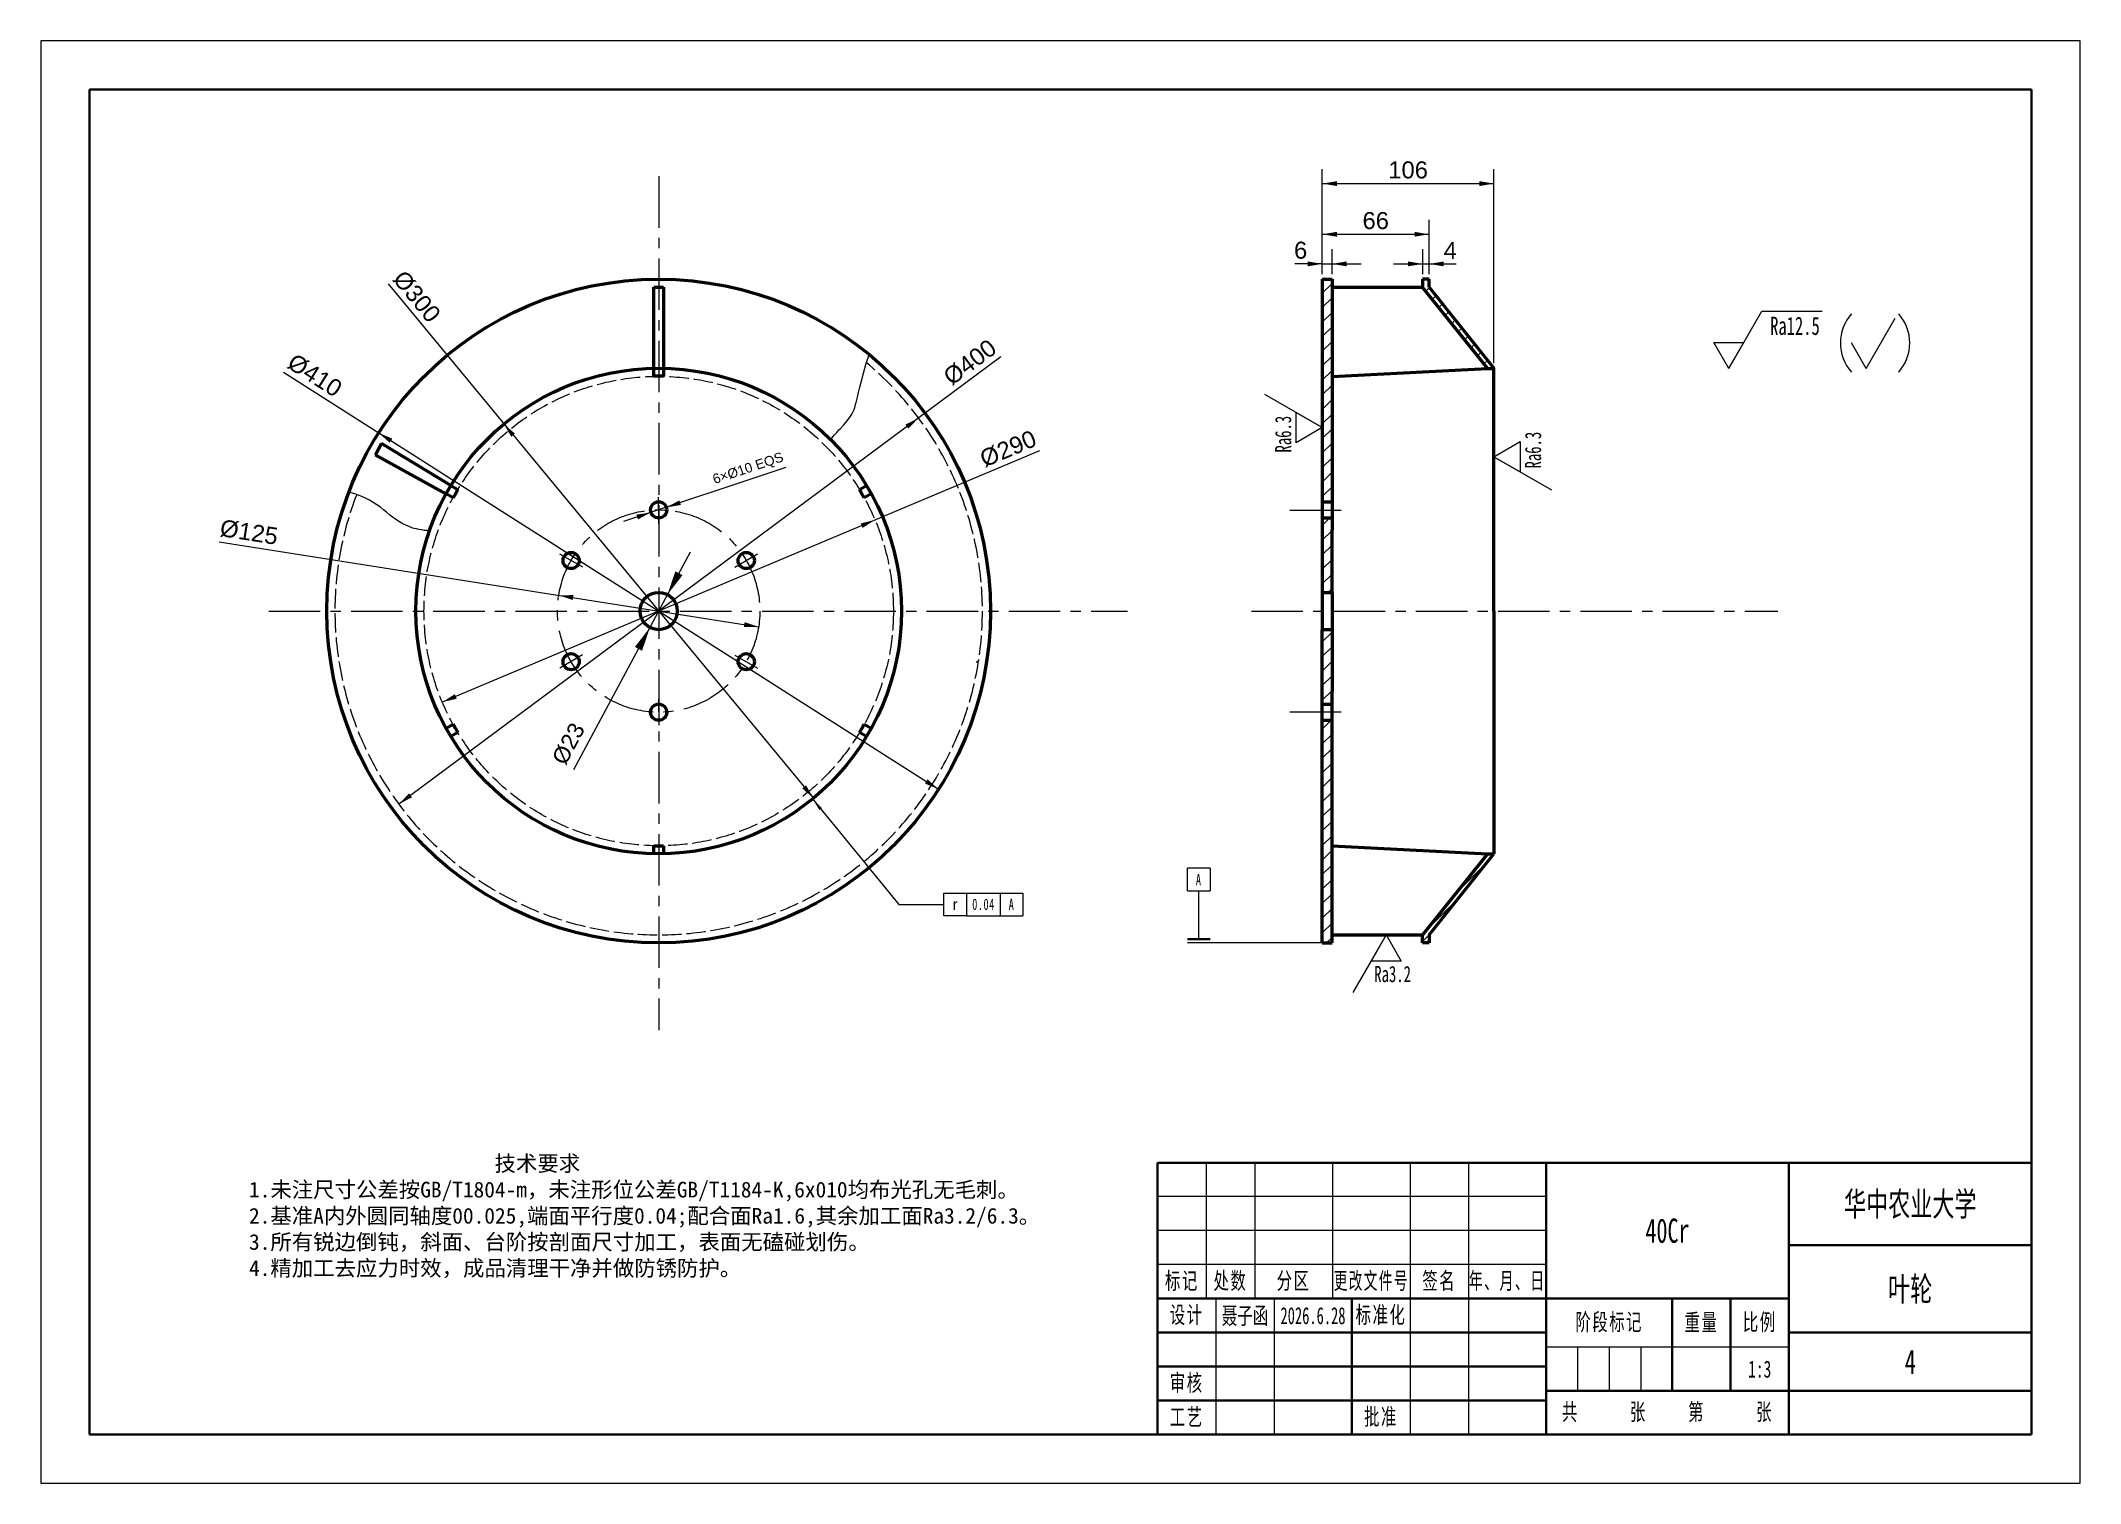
# Model space of a CAD drawing. Header units: millimetres. Extents: x 393 to 1653, y -98 to 793.
import ezdxf
from ezdxf.enums import TextEntityAlignment as Align

# ---------------------------------------------------------------- set-up
doc = ezdxf.new("R2010")
doc.units = ezdxf.units.MM
doc.linetypes.add('ACAD_ISO02W100', pattern=[15, 12, -3])
doc.linetypes.add('CENTER', pattern=[50.8, 31.75, -6.35, 6.35, -6.35])
doc.layers.get('0').update_dxf_attribs({"lineweight": 18})
for name, color, linetype, lineweight in [('剖面线层', 4, 'Continuous', 18), ('尺寸线层', 3, 'Continuous', 18), ('点划线', 1, 'CENTER', 18), ('粗实线', 7, 'Continuous', 50), ('粗实线层', 7, 'Continuous', 35), ('细实线层', 7, 'Continuous', 18), ('虚线', 2, 'ACAD_ISO02W100', 18)]:
    doc.layers.add(name, color=color, linetype=linetype, lineweight=lineweight)
doc.styles.get("Standard").update_dxf_attribs({"font": ''})
doc.styles.add('工程图文字', font='')
doc.styles.add('标准', font='', dxfattribs={"width": 0.667})
doc.styles.get('Standard').set_extended_font_data('arial')
doc.styles.get('工程图文字').set_extended_font_data('宋体')
doc.styles.get('标准').set_extended_font_data('宋体')
doc.dimstyles.new('工程图样式', dxfattribs={"dimscale": 5, "dimtxt": 3.5, "dimasz": 3, "dimexe": 3, "dimexo": 1, "dimgap": 1, "dimtad": 1, "dimdsep": 46, "dimtxsty": 'Standard', "dimcen": 1.5, "dimdle": 6, "dimaunit": 1, "dimadec": 0, "dimazin": 0, "dimtfac": 1, "dimtmove": 0, "dimatfit": 3, "dimfxl": 1, "dimtolj": 1, "dimarcsym": 0})
doc.dimstyles.new('角度标注', dxfattribs={"dimscale": 3, "dimtxt": 3.5, "dimasz": 3, "dimexe": 3, "dimexo": 1, "dimgap": 1, "dimtad": 1, "dimtih": 1, "dimtoh": 1, "dimdsep": 46, "dimtxsty": 'Standard', "dimcen": 1.5, "dimdle": 6, "dimaunit": 1, "dimadec": 0, "dimazin": 0, "dimtfac": 1, "dimtmove": 0, "dimatfit": 3, "dimfxl": 1, "dimtolj": 1, "dimarcsym": 0})
pattern_1 = [(45, (0, 0), (-4.490128, 4.490128), [])]

# ---------------------------------------------------------------- blocks, each defined once
blk = doc.blocks.new('*X4')
at = {"layer": '粗实线'}
for p, q in [((-3, -2.5), (-3, 2.5)), ((3, 2.5), (3, -2.5)), ((0, -2.5), (-3, -2.5)), ((3, -2.5), (0, -2.5))]:
    blk.add_line(p, q, dxfattribs=at)
blk = doc.blocks.new('*X3')
at = {"layer": '粗实线'}
blk.add_blockref('*X4', (0, 0), dxfattribs=at)
blk = doc.blocks.new('*X2')
at = {"color": 0, "linetype": 'ByBlock', "lineweight": -2}
blk.add_blockref('*X3', (0, 147.5), dxfattribs=at)
for p, rotation in [((-127.7, 73.7), 59.99999999999999), ((127.7, 73.7), 299.9999999999999), ((-127.7, -73.7), 120), ((127.7, -73.7), 239.9999999999999), ((0, -147.5), 180)]:
    blk.add_blockref('*X3', p, dxfattribs=dict(at, rotation=rotation))
blk = doc.blocks.new('*X7')
at = {"layer": '粗实线'}
blk.add_circle((0, 0), 5, dxfattribs=at)
blk = doc.blocks.new('*X6')
at = {"layer": '粗实线'}
blk.add_blockref('*X7', (0, 0), dxfattribs=at)
blk = doc.blocks.new('*X5')
at = {"color": 0, "linetype": 'ByBlock', "lineweight": -2}
blk.add_blockref('*X6', (0, 62.5), dxfattribs=at)
for p, rotation in [((-54.1, 31.2), 60.00000000000001), ((54.1, 31.2), 299.9999999999999), ((-54.1, -31.3), 120), ((54.1, -31.3), 239.9999999999999), ((0, -62.5), 180)]:
    blk.add_blockref('*X6', p, dxfattribs=dict(at, rotation=rotation))
blk = doc.blocks.new('*X10')
at = {"layer": '点划线'}
blk.add_line((-7, -4.1), (7, 4.1), dxfattribs=at)
blk = doc.blocks.new('*X9')
at = {"layer": '点划线'}
blk.add_blockref('*X10', (0, 0), dxfattribs=at)
blk = doc.blocks.new('*X8')
at = {"color": 0, "linetype": 'ByBlock', "lineweight": -2}
for p, rotation in [((0, 62.3), 59.99999999999999), ((-54, 31.2), 120), ((54, -31.2), 299.9999999999999), ((-54, -31.2), 180), ((0, -62.3), 239.9999999999999)]:
    blk.add_blockref('*X9', p, dxfattribs=dict(at, rotation=rotation))
blk.add_blockref('*X9', (54, 31.2), dxfattribs=at)
blk = doc.blocks.new('$CAXA_FRAME_13B17AC1$')
at = {"layer": '粗实线层'}
for p, q in [((-200, 138.5), (-200, -138.5)), ((200, 138.5), (-200, 138.5)), ((200, -138.5), (200, 138.5)), ((-200, -138.5), (200, -138.5))]:
    blk.add_line(p, q, dxfattribs=at)
at = {"layer": '细实线层'}
for p, q in [((210, 148.5), (-210, 148.5)), ((-210, 148.5), (-210, -148.5)), ((210, -148.5), (210, 148.5)), ((-210, -148.5), (210, -148.5))]:
    blk.add_line(p, q, dxfattribs=at)
blk = doc.blocks.new('$CAXA_TITLE_151E506F$')
at = {"layer": '粗实线层'}
for p, q in [((0, 56), (-180, 56)), ((-180, 56), (-180, 0)), ((-100, 56), (-100, 0)), ((-50, 56), (-50, 0)), ((0, 0), (0, 56)), ((0, 39), (-50, 39)), ((-50, 28), (-180, 28)), ((-140, 28), (-140, 0)), ((-74, 28), (-74, 9)), ((-62, 28), (-62, 9)), ((-100, 21), (-180, 21)), ((0, 21), (-50, 21)), ((-100, 14), (-180, 14)), ((0, 9), (-100, 9)), ((-100, 7), (-180, 7)), ((0, 0), (-180, 0))]:
    blk.add_line(p, q, dxfattribs=at)
at = {"layer": '细实线层'}
for p, q in [((-170, 56), (-170, 28)), ((-160, 56), (-160, 28)), ((-144, 56), (-144, 28)), ((-128, 56), (-128, 0)), ((-116, 56), (-116, 0)), ((-100, 49), (-180, 49)), ((-100, 42), (-180, 42)), ((-100, 35), (-180, 35)), ((-168, 28), (-168, 0)), ((-156, 28), (-156, 0)), ((-50, 18), (-100, 18)), ((-93.5, 18), (-93.5, 9)), ((-87, 18), (-87, 9)), ((-80.5, 18), (-80.5, 9))]:
    blk.add_line(p, q, dxfattribs=at)
at = {"layer": '尺寸线层', "attachment_point": 5, "line_spacing_factor": 0.963108, "style": '标准'}
for s, insert, char_height, width in [('\\T1.1;标记', (-175, 31.5), 3.481, 18), ('\\T1.1;处数', (-165, 31.5), 3.481, 18), ('\\T1.1;分区', (-152, 31.5), 3.481, 30), ('\\T1.1;{\\W0.592404;更改文件号}', (-136, 31.5), 3.4806, 30), ('\\T1.1;签名', (-122, 31.5), 3.481, 22), ('\\T1.1;{\\W0.605422;年、月、日}', (-108, 31.5), 3.4806, 30), ('\\T1.1;设计', (-174, 24.5), 3.481, 22), ('\\T1.1;标准化', (-134, 24.5), 3.481, 22), ('\\T1.1;阶段标记', (-87, 23), 3.481, 50), ('\\T1.1;重量', (-68, 23), 3.481, 22), ('\\T1.1;比例', (-56, 23), 3.481, 22), ('\\T1.1;审核', (-174, 10.5), 3.481, 22), ('\\T1.1;工艺', (-174, 3.5), 3.481, 22), ('\\T1.1;批准', (-134, 3.5), 3.481, 22), ('\\T1.1;共', (-95, 4.5), 3.481, 8), ('\\T1.1;张', (-81, 4.5), 3.481, 8), ('\\T1.1;第', (-69, 4.5), 3.481, 8), ('\\T1.1;张', (-55, 4.5), 3.481, 8)]:
    blk.add_mtext(s, dxfattribs=dict(at, insert=insert, char_height=char_height, width=width))
at = {"layer": '尺寸线层', "style": '标准'}
for tag, height, width, p in [('标记C', 3.63, 0.664996, (-175, 52.5)), ('处数C', 3.63, 0.664996, (-165, 52.5)), ('分区C', 3.63, 0.667, (-152, 52.5)), ('更改文件号C', 3.63, 0.498314, (-136, 52.5)), ('更改签名C', 3.63, 0.447537, (-122, 52.5)), ('更改日期C', 3.63, 0.610278, (-108, 52.5)), ('单位名称', 5.19, 0.667, (-25, 47.5)), ('标记B', 3.63, 0.664996, (-175, 45.5)), ('处数B', 3.63, 0.664996, (-165, 45.5)), ('分区B', 3.63, 0.667, (-152, 45.5)), ('更改文件号B', 3.63, 0.498314, (-136, 45.5)), ('更改签名B', 3.63, 0.447537, (-122, 45.5)), ('更改日期B', 3.63, 0.610278, (-108, 45.5)), ('材料名称', 5.19, 0.667, (-75, 42)), ('标记A', 3.63, 0.664996, (-175, 38.5)), ('处数A', 3.63, 0.664996, (-165, 38.5)), ('分区A', 3.63, 0.667, (-152, 38.5)), ('更改文件号A', 3.63, 0.498314, (-136, 38.5)), ('更改签名A', 3.63, 0.447537, (-122, 38.5)), ('更改日期A', 3.63, 0.610278, (-108, 38.5)), ('图纸名称', 5.19, 0.667, (-25, 30)), ('设计', 3.63, 0.667, (-162, 24.5)), ('设计日期', 3.63, 0.667, (-148, 24.5)), ('标准化', 3.63, 0.667, (-122, 24.5)), ('标准化日期', 3.63, 0.554163, (-108, 24.5)), ('图纸编号', 5.19, 0.667, (-25, 15)), ('审核', 3.63, 0.667, (-162, 10.5)), ('审核日期', 3.63, 0.667, (-148, 10.5)), ('阶段标记S', 3.63, 0.223769, (-96.75, 13.5)), ('阶段标记A', 3.63, 0.223769, (-90.25, 13.5)), ('阶段标记B', 3.63, 0.223769, (-83.75, 13.5)), ('阶段标记C', 3.63, 0.223769, (-77.25, 13.5)), ('重量', 3.63, 0.667, (-68, 13.5)), ('图纸比例', 3.63, 0.510551, (-56, 13.5)), ('工艺', 3.63, 0.667, (-162, 3.5)), ('工艺日期', 3.63, 0.667, (-148, 3.5)), ('批准', 3.63, 0.667, (-122, 3.5)), ('批准日期', 3.63, 0.667, (-108, 3.5)), ('页数', 3.63, 0.667, (-88, 4.5)), ('页码', 3.63, 0.667, (-62, 4.5)), ('投影符号', 3.63, 0.667, (-25, 4.5))]:
    blk.add_attdef(tag, text='', height=height, dxfattribs=dict(at, width=width)).set_placement(p, align=Align.MIDDLE_CENTER)
blk = doc.blocks.new('*X13')
at = {"layer": '尺寸线层', "linetype": 'Continuous'}
for points in [[(601.7, 550.5), (610.1, 547), (608.5, 544.4)], [(947.6, 330.4), (940.8, 336.5), (939.2, 333.9)]]:
    blk.add_hatch(color=0, dxfattribs=at).paths.add_polyline_path(points, flags=0)
at = {"layer": '尺寸线层', "color": 0, "linetype": 'Continuous'}
blk.add_line((542.9, 588), (947.6, 330.4), dxfattribs=at)
at = {"layer": '尺寸线层', "color": 0, "insert": (562.2, 586), "char_height": 10.5, "width": 69.178, "attachment_point": 5, "rotation": 327.5233}
blk.add_mtext('%%C410', dxfattribs=at)
blk = doc.blocks.new('_CAXARROW')
blk.add_hatch(color=0).paths.add_polyline_path([(0, 0), (-1, 0.125), (-1, -0.125)], flags=0)
blk = doc.blocks.new('*X15')
at = {"layer": '尺寸线层', "linetype": 'Continuous'}
for points in [[(679.1, 556), (685.9, 550), (683.6, 548.1)], [(870.3, 324.9), (865.7, 332.8), (863.4, 330.9)]]:
    blk.add_hatch(color=0, dxfattribs=at).paths.add_polyline_path(points, flags=0)
at = {"layer": '尺寸线层', "color": 0, "linetype": 'Continuous'}
blk.add_line((607.5, 642.5), (870.3, 324.9), dxfattribs=at)
at = {"layer": '尺寸线层', "color": 0, "insert": (625.2, 634.7), "char_height": 10.5, "width": 69.178, "attachment_point": 5, "rotation": 309.608}
blk.add_mtext('%%C300', dxfattribs=at)
blk = doc.blocks.new('*X16')
at = {"layer": '尺寸线层', "linetype": 'Continuous'}
for points in [[(712.9, 450.2), (722.1, 450.3), (721.6, 447.3)], [(836.4, 430.7), (827.8, 433.6), (827.3, 430.7)]]:
    blk.add_hatch(color=0, dxfattribs=at).paths.add_polyline_path(points, flags=0)
at = {"layer": '尺寸线层', "color": 0, "linetype": 'Continuous'}
blk.add_line((503.1, 483.2), (836.4, 430.7), dxfattribs=at)
at = {"layer": '尺寸线层', "color": 0, "insert": (521.6, 489.1), "char_height": 10.5, "width": 69.418, "attachment_point": 5, "rotation": 351.0521}
blk.add_mtext('%%C125', dxfattribs=at)
blk = doc.blocks.new('*X17')
at = {"layer": '尺寸线层', "linetype": 'Continuous'}
for points in [[(779.4, 504.5), (788.4, 506), (787.5, 508.8)], [(769.9, 501.4), (761.9, 497.1), (760.9, 500)]]:
    blk.add_hatch(color=0, dxfattribs=at).paths.add_polyline_path(points, flags=0)
at = {"layer": '尺寸线层', "color": 0, "linetype": 'Continuous'}
blk.add_line((853.3, 529.1), (752.9, 495.7), dxfattribs=at)
at = {"layer": '尺寸线层', "color": 0, "insert": (830.1, 528.1), "char_height": 6, "width": 89.351, "attachment_point": 5, "rotation": 18.4009}
blk.add_mtext('6×%%C10 EQS', dxfattribs=at)
blk = doc.blocks.new('*X18')
at = {"layer": '尺寸线层', "linetype": 'Continuous'}
for points in [[(780.1, 450.6), (785, 465), (789.4, 462.6)], [(769.3, 430.3), (760, 418.3), (764.4, 415.9)]]:
    blk.add_hatch(color=0, dxfattribs=at).paths.add_polyline_path(points, flags=0)
at = {"layer": '尺寸线层', "color": 0, "linetype": 'Continuous'}
blk.add_line((722.2, 342.5), (794.3, 477), dxfattribs=at)
at = {"layer": '尺寸线层', "color": 0, "insert": (719, 358.5), "char_height": 10, "width": 50.427, "attachment_point": 5, "rotation": 61.8277}
blk.add_mtext('%%C23', dxfattribs=at)
blk = doc.blocks.new('*X19')
at = {"layer": '尺寸线层', "linetype": 'Continuous'}
for points in [[(935.2, 559.7), (928.9, 553.1), (927.1, 555.6)], [(614.1, 321.2), (622.3, 325.4), (620.5, 327.8)]]:
    blk.add_hatch(color=0, dxfattribs=at).paths.add_polyline_path(points, flags=0)
at = {"layer": '尺寸线层', "color": 0, "linetype": 'Continuous'}
blk.add_line((986, 597.5), (614.1, 321.2), dxfattribs=at)
at = {"layer": '尺寸线层', "color": 0, "insert": (967, 594.1), "char_height": 10.5, "width": 69.178, "attachment_point": 5, "rotation": 36.6056}
blk.add_mtext('%%C400', dxfattribs=at)
blk = doc.blocks.new('*X20')
at = {"layer": '尺寸线层', "linetype": 'Continuous'}
for points in [[(908.3, 496.7), (900.6, 491.8), (899.5, 494.6)], [(641, 384.2), (649.9, 386.3), (648.7, 389.1)]]:
    blk.add_hatch(color=0, dxfattribs=at).paths.add_polyline_path(points, flags=0)
at = {"layer": '尺寸线层', "color": 0, "linetype": 'Continuous'}
blk.add_line((1009.9, 539.4), (641, 384.2), dxfattribs=at)
at = {"layer": '尺寸线层', "color": 0, "insert": (990.6, 540.7), "char_height": 10.5, "width": 69.178, "attachment_point": 5, "rotation": 22.819}
blk.add_mtext('%%C290', dxfattribs=at)
blk = doc.blocks.new('*X21')
at = {"layer": '尺寸线层', "linetype": 'Continuous'}
for points in [[(1184.7, 673.2), (1193.7, 674.7), (1193.7, 671.7)], [(1250.7, 673.2), (1241.7, 674.7), (1241.7, 671.7)]]:
    blk.add_hatch(color=0, dxfattribs=at).paths.add_polyline_path(points, flags=0)
at = {"layer": '尺寸线层', "color": 0, "linetype": 'Continuous'}
for p, q in [((1184.7, 648.5), (1184.7, 682.2)), ((1250.7, 648.5), (1250.7, 682.2)), ((1184.7, 673.2), (1250.7, 673.2))]:
    blk.add_line(p, q, dxfattribs=at)
at = {"layer": '尺寸线层', "color": 0, "insert": (1217.7, 681.6), "char_height": 10.5, "width": 30.188, "attachment_point": 5}
blk.add_mtext('66', dxfattribs=at)
blk = doc.blocks.new('*X22')
at = {"layer": '尺寸线层', "linetype": 'Continuous'}
for points in [[(1184.7, 704.5), (1193.7, 706), (1193.7, 703)], [(1290.7, 704.5), (1281.7, 706), (1281.7, 703)]]:
    blk.add_hatch(color=0, dxfattribs=at).paths.add_polyline_path(points, flags=0)
at = {"layer": '尺寸线层', "color": 0, "linetype": 'Continuous'}
for p, q in [((1184.7, 648.5), (1184.7, 713.5)), ((1290.7, 593.5), (1290.7, 713.5)), ((1184.7, 704.5), (1290.7, 704.5))]:
    blk.add_line(p, q, dxfattribs=at)
at = {"layer": '尺寸线层', "color": 0, "insert": (1237.7, 712.9), "char_height": 10.5, "width": 44.417, "attachment_point": 5}
blk.add_mtext('106', dxfattribs=at)
blk = doc.blocks.new('*X23')
at = {"layer": '尺寸线层', "linetype": 'Continuous'}
for points in [[(1184.7, 654.9), (1175.7, 656.4), (1175.7, 653.4)], [(1190.7, 654.9), (1199.7, 656.4), (1199.7, 653.4)]]:
    blk.add_hatch(color=0, dxfattribs=at).paths.add_polyline_path(points, flags=0)
at = {"layer": '尺寸线层', "color": 0, "linetype": 'Continuous'}
for p, q in [((1184.7, 648.5), (1184.7, 663.9)), ((1190.7, 648.5), (1190.7, 663.9)), ((1184.7, 654.9), (1167.8, 654.9)), ((1184.7, 654.9), (1208.7, 654.9))]:
    blk.add_line(p, q, dxfattribs=at)
at = {"layer": '尺寸线层', "color": 0, "insert": (1171.3, 663.3), "char_height": 10.5, "width": 21, "attachment_point": 5}
blk.add_mtext('6', dxfattribs=at)
blk = doc.blocks.new('*X24')
at = {"layer": '尺寸线层', "linetype": 'Continuous'}
for points in [[(1246.7, 654.9), (1237.7, 656.4), (1237.7, 653.4)], [(1250.7, 654.9), (1259.7, 656.4), (1259.7, 653.4)]]:
    blk.add_hatch(color=0, dxfattribs=at).paths.add_polyline_path(points, flags=0)
at = {"layer": '尺寸线层', "color": 0, "linetype": 'Continuous'}
for p, q in [((1246.7, 648.5), (1246.7, 663.9)), ((1250.7, 648.5), (1250.7, 663.9)), ((1228.7, 654.9), (1250.7, 654.9)), ((1250.7, 654.9), (1267.3, 654.9))]:
    blk.add_line(p, q, dxfattribs=at)
at = {"layer": '尺寸线层', "color": 0, "insert": (1263.7, 663.2), "char_height": 10.5, "width": 21, "attachment_point": 5}
blk.add_mtext('4', dxfattribs=at)
blk = doc.blocks.new('*X25')
at = {"layer": '尺寸线层', "color": 0, "linetype": 'Continuous'}
for p, q in [((0, 0), (-35.6, 20.5)), ((-16.2, -9.3), (-16.2, 9.3)), ((0, 0), (-16.2, -9.3))]:
    blk.add_line(p, q, dxfattribs=at)
at = {"layer": '尺寸线层', "color": 0, "style": '标准', "width": 0.667}
blk.add_text('Ra6.3', height=10, rotation=90, dxfattribs=at).set_placement((-24.2, 7.3), align=Align.MIDDLE_RIGHT)
blk = doc.blocks.new('*X26')
at = {"layer": '尺寸线层', "color": 0, "linetype": 'Continuous'}
for p, q in [((0, 0), (16.2, 9.3)), ((0, 0), (35.6, -20.5)), ((16.2, 9.3), (16.2, -9.3))]:
    blk.add_line(p, q, dxfattribs=at)
at = {"layer": '尺寸线层', "color": 0, "style": '标准', "width": 0.667}
blk.add_text('Ra6.3', height=10, rotation=90, dxfattribs=at).set_placement((24.2, -7.3), align=Align.MIDDLE_LEFT)
blk = doc.blocks.new('*X27')
at = {"layer": '尺寸线层', "color": 0, "linetype": 'Continuous'}
for p, q in [((0, 0), (-20.5, -35.6)), ((0, 0), (9.3, -16.2)), ((9.3, -16.2), (-9.3, -16.2))]:
    blk.add_line(p, q, dxfattribs=at)
at = {"layer": '尺寸线层', "color": 0, "style": '标准', "width": 0.667}
blk.add_text('Ra3.2', height=10, dxfattribs=at).set_placement((-7.3, -24.2), align=Align.MIDDLE_LEFT)
blk = doc.blocks.new('*X28')
at = {"layer": '尺寸线层', "linetype": 'Continuous', "lineweight": -2}
blk.add_hatch(color=0, dxfattribs=at).paths.add_polyline_path([(0, 0), (5.8, -5.6), (4.3, -6.8)], flags=0)
at = {"layer": '尺寸线层', "color": 0, "linetype": 'Continuous', "lineweight": -2}
for p, q in [((0, 0), (53.3, -65.1)), ((81.2, -58.1), (95.2, -58.1)), ((81.2, -72.1), (81.2, -58.1)), ((95.2, -58.1), (95.2, -72.1)), ((95.2, -58.1), (130, -58.1)), ((116, -58.1), (116, -72.1)), ((130, -58.1), (130, -72.1)), ((53.3, -65.1), (81.2, -65.1)), ((95.2, -72.1), (81.2, -72.1)), ((95.2, -72.1), (130, -72.1))]:
    blk.add_line(p, q, dxfattribs=at)
at = {"layer": '尺寸线层', "color": 0, "char_height": 7, "line_spacing_factor": 1.15057, "style": '标准'}
for s, insert, width, attachment_point in [('\\T1.1;0.04', (98.7, -65.1), 27.618, 4), ('\\T1.1;A', (123, -65.1), 14, 5), ('{\\fcxgdt;\\W1;\\T1;r}', (88.2, -65.1), 14, 5)]:
    blk.add_mtext(s, dxfattribs=dict(at, insert=insert, width=width, attachment_point=attachment_point))
blk = doc.blocks.new('*X29')
at = {"layer": '尺寸线层', "color": 0, "lineweight": -2}
for p, q in [((7, 46.1), (-7, 46.1)), ((-7, 32.1), (-7, 46.1)), ((7, 46.1), (7, 32.1)), ((-7, 32.1), (7, 32.1)), ((0, 2.3), (0, 32.1))]:
    blk.add_line(p, q, dxfattribs=at)
at = {"layer": '尺寸线层', "color": 0, "lineweight": 35}
blk.add_line((-7, 2.3), (7, 2.3), dxfattribs=at)
at = {"layer": '尺寸线层', "color": 0, "linetype": 'Continuous', "lineweight": -2}
blk.add_line((76.4, 0), (-7, 0), dxfattribs=at)
at = {"layer": '尺寸线层', "color": 0, "lineweight": -2, "insert": (0, 39.1), "char_height": 7, "width": 14, "attachment_point": 5, "line_spacing_factor": 1.15057, "style": '标准'}
blk.add_mtext('\\T1.1;A', dxfattribs=at)
blk = doc.blocks.new('*X30')
at = {"layer": '尺寸线层', "color": 0, "linetype": 'Continuous'}
for p, q in [((0, 0), (20.4, 35.4)), ((20.4, 35.4), (57.7, 35.4)), ((84.8, 0), (102.8, 31.2)), ((0, 0), (-9.3, 16.1)), ((-9.3, 16.1), (9.3, 16.1)), ((84.8, 0), (75.7, 15.8))]:
    blk.add_line(p, q, dxfattribs=at)
for centre, start, end in [((96.3, 15.8), 138.8362, 221.1638), ((84.3, 15.8), 318.8362, 41.1638)]:
    blk.add_arc(centre, 27.4, start, end, dxfattribs=at)
at = {"layer": '尺寸线层', "color": 0, "style": '标准', "width": 0.667}
blk.add_text('Ra12.5', height=11.26, dxfattribs=at).set_placement((40.8, 26.4), align=Align.MIDDLE_CENTER)

msp = doc.modelspace()

# ---------------------------------------------------------------- hatches: boundary and pattern name
at = {"layer": '剖面线层'}
h = msp.add_hatch(dxfattribs=at)
h.set_pattern_fill('ANSI31', color=3, style=0, pattern_type=0)
h.set_pattern_definition(pattern_1)
h.paths.add_polyline_path([(1190.69, 645.457), (1184.69, 645.457), (1184.69, 515.457), (1184.69, 514.957), (1184.69, 507.957), (1190.69, 507.957)], flags=0)
h = msp.add_hatch(dxfattribs=at)
h.set_pattern_fill('ANSI31', color=3, style=0, pattern_type=0)
h.set_pattern_definition(pattern_1)
h.paths.add_polyline_path([(1250.69, 640.457), (1250.69, 645.457), (1246.69, 645.457), (1246.69, 640.457), (1286.743, 590.391), (1290.69, 590.391), (1290.69, 590.457)], flags=0)
h = msp.add_hatch(dxfattribs=at)
h.set_pattern_fill('ANSI31', color=3, style=0, pattern_type=0)
h.set_pattern_definition(pattern_1)
h.paths.add_polyline_path([(1184.69, 451.957), (1190.69, 451.957), (1190.69, 497.957), (1184.69, 497.957)], flags=0)
h = msp.add_hatch(dxfattribs=at)
h.set_pattern_fill('ANSI31', color=3, style=0, pattern_type=0)
h.set_pattern_definition(pattern_1)
h.paths.add_polyline_path([(1190.69, 428.957), (1184.69, 428.957), (1184.69, 382.957), (1190.69, 382.957)], flags=0)
h = msp.add_hatch(dxfattribs=at)
h.set_pattern_fill('ANSI31', color=3, style=0, pattern_type=0)
h.set_pattern_definition(pattern_1)
h.paths.add_polyline_path([(1190.69, 235.457), (1184.69, 235.457), (1184.69, 365.457), (1184.69, 365.957), (1184.69, 372.957), (1190.69, 372.957)], flags=0)
h = msp.add_hatch(dxfattribs=at)
h.set_pattern_fill('ANSI31', color=3, style=0, pattern_type=0)
h.paths.add_polyline_path([(1290.69, 290.457), (1290.69, 290.523), (1286.743, 290.523), (1286.69, 290.457), (1246.69, 240.457), (1246.69, 235.457), (1250.69, 235.457), (1250.69, 240.457)], flags=0)

# ---------------------------------------------------------------- linework, layer by layer
msp.add_line((972.633, 410.381), (970.936, 408.73))
for points, knots in [([(880.908, 546.366), (882.968, 548.912), (900.87, 568.276), (893.208, 563.208), (904.686, 598.966)], [0, 0, 0, 0, 6.73985816, 58.8806888, 58.8806888, 58.8806888, 58.8806888]), ([(633.102, 489.997), (628.492, 490.272), (608.176, 494.581), (603.82, 508.489), (583.313, 513.952)], [0, 0, 0, 0, 11.41751861, 56.08475031, 56.08475031, 56.08475031, 56.08475031])]:
    msp.add_open_spline(points, degree=3, knots=knots)
at = {"layer": '点划线'}
for p, q in [((774.685, 709.029), (774.685, 181.523)), ((1164.653, 502.761), (1202.37, 502.761)), ((533.85, 440.457), (1064.322, 440.457)), ((1140.96, 440.457), (1466.174, 440.457)), ((1164.653, 378.153), (1202.37, 378.153))]:
    msp.add_line(p, q, dxfattribs=at)
msp.add_circle((774.685, 440.457), 62.5, dxfattribs=at)
at = {"layer": '粗实线'}
for p, q in [((1184.69, 645.457), (1190.69, 645.457)), ((1184.69, 645.457), (1184.69, 515.457)), ((1190.69, 645.457), (1190.69, 490.457)), ((1250.69, 645.457), (1246.69, 645.457)), ((1246.69, 645.457), (1246.69, 640.457)), ((1250.69, 640.457), (1250.69, 645.457)), ((771.685, 590.457), (771.685, 640.435)), ((771.685, 640.435), (777.685, 640.435)), ((777.685, 640.435), (777.685, 590.457)), ((1190.69, 640.457), (1246.69, 640.457)), ((1286.69, 590.457), (1246.69, 640.457)), ((1250.69, 640.457), (1290.69, 590.457)), ((1190.69, 585.426), (1286.743, 590.391)), ((1286.69, 590.457), (1286.743, 590.391)), ((1286.743, 590.391), (1290.69, 590.391)), ((1290.69, 440.457), (1290.69, 590.457)), ((603.515, 543.901), (599.655, 536.897)), ((646.282, 518.055), (603.515, 543.901)), ((643.282, 512.859), (599.515, 536.974)), ((1184.69, 515.457), (1184.69, 514.957)), ((1184.69, 514.957), (1184.69, 490.457)), ((1184.69, 507.957), (1190.69, 507.957)), ((1184.69, 497.957), (1190.69, 497.957)), ((1184.69, 490.457), (1184.69, 451.957)), ((1190.69, 451.957), (1190.69, 490.457)), ((1184.69, 451.957), (1184.69, 428.957)), ((1184.69, 451.957), (1190.69, 451.957)), ((1190.69, 451.957), (1190.69, 428.957)), ((1184.69, 390.457), (1184.69, 428.957)), ((1190.69, 428.957), (1184.69, 428.957)), ((1190.69, 428.957), (1190.69, 390.457)), ((1290.69, 440.457), (1290.69, 290.457)), ((1184.69, 365.957), (1184.69, 390.457)), ((1184.69, 382.957), (1190.69, 382.957)), ((1190.69, 235.457), (1190.69, 390.457)), ((1184.69, 372.957), (1190.69, 372.957)), ((1184.69, 365.457), (1184.69, 365.957)), ((1184.69, 235.457), (1184.69, 365.457)), ((1190.69, 295.488), (1286.743, 290.523)), ((1286.69, 290.457), (1246.69, 240.457)), ((1250.69, 240.457), (1290.69, 290.457)), ((1286.69, 290.457), (1286.743, 290.523)), ((1286.743, 290.523), (1290.69, 290.523)), ((1190.69, 240.457), (1246.69, 240.457)), ((1246.69, 235.457), (1246.69, 240.457)), ((1250.69, 240.457), (1250.69, 235.457)), ((1184.69, 235.457), (1190.69, 235.457)), ((1250.69, 235.457), (1246.69, 235.457))]:
    msp.add_line(p, q, dxfattribs=at)
for radius in [205, 150, 11.5]:
    msp.add_circle((774.685, 440.457), radius, dxfattribs=at)
at = {"layer": '虚线'}
msp.add_circle((774.685, 440.457), 145, dxfattribs=at)
for start, end in [(89.140531, 90.859469), (148.854237, 151.145763)]:
    msp.add_arc((774.685, 440.457), 200, start, end, dxfattribs=at)

# ---------------------------------------------------------------- block references
for name in ['*X2', '*X8', '*X5']:
    msp.add_blockref(name, (774.685, 440.457))
at = {"layer": '粗实线层', "xscale": 3, "yscale": 3, "zscale": 3}
msp.add_blockref('$CAXA_FRAME_13B17AC1$', (1022.939, 347.217), dxfattribs=at)
at = {"layer": '粗实线层'}
ref = msp.add_blockref('$CAXA_TITLE_151E506F$', (1622.939, -68.283), dxfattribs=dict(at, xscale=3, yscale=3, zscale=3))
ref.add_attrib('单位名称', '华中农业大学', dxfattribs={"layer": '尺寸线层', "height": 15, "style": '标准', "width": 0.667}).set_placement((1547.939, 74.217), align=Align.MIDDLE_CENTER)
ref.add_attrib('图纸名称', '叶轮', dxfattribs={"layer": '尺寸线层', "height": 15, "style": '标准', "width": 0.667}).set_placement((1547.939, 21.717), align=Align.MIDDLE_CENTER)
ref.add_attrib('图纸编号', '4', dxfattribs={"layer": '尺寸线层', "height": 15, "style": '标准', "width": 0.667}).set_placement((1547.939, -23.283), align=Align.MIDDLE_CENTER)
ref.add_attrib('材料名称', '40Cr', dxfattribs={"layer": '尺寸线层', "height": 15, "style": '标准', "width": 0.667}).set_placement((1397.939, 57.717), align=Align.MIDDLE_CENTER)
ref.add_attrib('图纸比例', '1:3', dxfattribs={"layer": '尺寸线层', "height": 10.5, "style": '标准', "width": 0.667}).set_placement((1454.939, -27.783), align=Align.MIDDLE_CENTER)
ref.add_attrib('设计', '聂子函', dxfattribs={"layer": '尺寸线层', "height": 10.5, "style": '标准', "width": 0.667}).set_placement((1136.939, 5.217), align=Align.MIDDLE_CENTER)
ref.add_attrib('设计日期', '2026.6.28', dxfattribs={"layer": '尺寸线层', "height": 10.5, "style": '标准', "width": 0.625524}).set_placement((1178.939, 5.217), align=Align.MIDDLE_CENTER)

# ---------------------------------------------------------------- texts
at = {"layer": '尺寸线层', "insert": (521.591, 104.09), "char_height": 9.69516, "width": 569.45713, "attachment_point": 1, "style": '工程图文字'}
msp.add_mtext('                       技术要求\\P1.未注尺寸公差按GB/T1804-m，未注形位公差GB/T1184-K,6x010均布光孔无毛刺。\\P2.基准A内外圆同轴度00.025,端面平行度0.04;配合面Ra1.6,其余加工面Ra3.2/6.3。\\P3.所有锐边倒钝，斜面、台阶按剖面尺寸加工，表面无磕碰划伤。\\P4.精加工去应力时效，成品清理干净并做防锈防护。', dxfattribs=at)

# ---------------------------------------------------------------- dimensions: what is measured, and where the dimension line sits
at = {"layer": '尺寸线层'}
for base, p2, picture, middle in [((1290.69, 704.496), (1290.69, 590.457), '*X22', (1237.69, 712.854)), ((1250.69, 673.234), (1250.69, 645.457), '*X21', (1217.69, 681.592))]:
    dim = msp.add_linear_dim(base=base, p1=(1184.69, 645.457), p2=p2, dimstyle='角度标注', override={"dimscale": 3, "dimsah": 1, "dimldrblk": '_CAXARROW', "dimtfill": 1, "dimtzin": 8}, dxfattribs=at)
    dim.commit()
    dim.dimension.update_dxf_attribs({"geometry": picture, "text_midpoint": middle})
for base, p1, p2, picture, middle in [((1190.69, 654.945), (1184.69, 645.457), (1190.69, 645.457), '*X23', (1171.263, 663.303)), ((1250.69, 654.945), (1246.69, 645.457), (1250.69, 645.457), '*X24', (1263.668, 663.195))]:
    dim = msp.add_linear_dim(base=base, p1=p1, p2=p2, dimstyle='角度标注', override={"dimscale": 3, "dimsah": 1, "dimtmove": 0, "dimldrblk": '_CAXARROW', "dimtfill": 1, "dimtzin": 8}, dxfattribs=at)
    dim.commit()
    dim.dimension.update_dxf_attribs({"geometry": picture, "text_midpoint": middle, "dimtype": 160})
for p1, p2, dimstyle, override, picture, middle in [((870.315, 324.894), (679.056, 556.021), '角度标注', {"dimscale": 3, "dimtih": 0, "dimtoh": 0, "dimpost": '%%C<>', "dimsah": 1, "dimldrblk": '_CAXARROW', "dimtfill": 1, "dimtzin": 8}, '*X15', (618.536, 629.155)), ((614.134, 321.196), (935.237, 559.718), '角度标注', {"dimscale": 3, "dimtih": 0, "dimtoh": 0, "dimpost": '%%C<>', "dimsah": 1, "dimldrblk": '_CAXARROW', "dimtfill": 1, "dimtzin": 8}, '*X19', (972.15, 587.137)), ((947.625, 330.381), (601.745, 550.533), '角度标注', {"dimscale": 3, "dimtih": 0, "dimtoh": 0, "dimpost": '%%C<>', "dimsah": 1, "dimldrblk": '_CAXARROW', "dimtfill": 1, "dimtzin": 8}, '*X13', (557.519, 578.684)), ((641.034, 384.223), (908.337, 496.691), '角度标注', {"dimscale": 3, "dimtih": 0, "dimtoh": 0, "dimpost": '%%C<>', "dimsah": 1, "dimldrblk": '_CAXARROW', "dimtfill": 1, "dimtzin": 8}, '*X20', (993.996, 532.732)), ((769.941, 501.379), (779.43, 504.535), '角度标注', {"dimscale": 3, "dimtxt": 2, "dimtih": 0, "dimtoh": 0, "dimpost": '6×%%C<> EQS', "dimsah": 1, "dimldrblk": '_CAXARROW', "dimtfill": 1, "dimtzin": 8}, '*X17', (832.109, 522.06)), ((836.425, 430.736), (712.946, 450.178), '角度标注', {"dimscale": 3, "dimtih": 0, "dimtoh": 0, "dimpost": '%%C<>', "dimsah": 1, "dimldrblk": '_CAXARROW', "dimtfill": 1, "dimtzin": 8}, '*X16', (520.244, 480.519)), ((780.115, 450.595), (769.256, 430.32), '工程图样式', {"dimscale": 5, "dimtxt": 2, "dimpost": '%%C<>', "dimsah": 1, "dimldrblk": '_CAXARROW', "dimtfill": 1, "dimtzin": 8}, '*X18', (728.163, 353.593))]:
    dim = msp.add_diameter_dim_2p(p1=p1, p2=p2, dimstyle=dimstyle, override=override, dxfattribs=at)
    dim.commit()
    dim.dimension.update_dxf_attribs({"geometry": picture, "text_midpoint": middle, "dimtype": 163})

# ---------------------------------------------------------------- next in the draw order: wipeouts: each hides what was drawn before it
for points in [[(1435.897, 590.248), (1445.187, 606.338), (1445.187, 606.338), (1426.607, 606.338), (1426.607, 606.338)], [(1184.69, 553.751), (1168.53, 563.081), (1168.53, 563.081), (1168.53, 560.991), (1168.53, 560.991), (1168.53, 544.421), (1168.53, 544.421)], [(1306.85, 526.493), (1306.85, 545.153), (1306.85, 545.153), (1290.69, 535.823), (1290.69, 535.823), (1297.542, 531.867), (1297.542, 531.867)], [(1101.318, 267.54), (1115.318, 267.54), (1115.318, 267.54), (1115.318, 281.54), (1115.318, 281.54), (1101.318, 281.54), (1101.318, 281.54)], [(950.872, 266.225), (950.872, 252.225), (950.872, 252.225), (964.872, 252.225), (964.872, 252.225), (985.681, 252.225), (985.681, 252.225), (999.681, 252.225), (999.681, 252.225), (999.681, 266.225), (999.681, 266.225), (985.681, 266.225), (985.681, 266.225), (964.872, 266.225), (964.872, 266.225)], [(1233.414, 224.297), (1224.084, 240.457), (1224.084, 240.457), (1214.95, 224.636), (1214.95, 224.636), (1214.754, 224.297), (1214.754, 224.297)]]:
    msp.add_wipeout(points).dxf.layer = '尺寸线层'

# ---------------------------------------------------------------- next in the draw order: linework, layer by layer
at = {"layer": '虚线'}
msp.add_arc((774.685, 440.457), 200, 158.894161, 50.064614, dxfattribs=at)

# ---------------------------------------------------------------- next in the draw order: block references
at = {"layer": '尺寸线层'}
for name, p in [('*X30', (1435.897, 590.248)), ('*X25', (1184.69, 553.751)), ('*X26', (1290.69, 535.823)), ('*X28', (869.68, 324.371)), ('*X29', (1108.318, 235.457)), ('*X27', (1224.084, 240.457))]:
    msp.add_blockref(name, p, dxfattribs=at)

doc.saveas('drawing.dxf')
